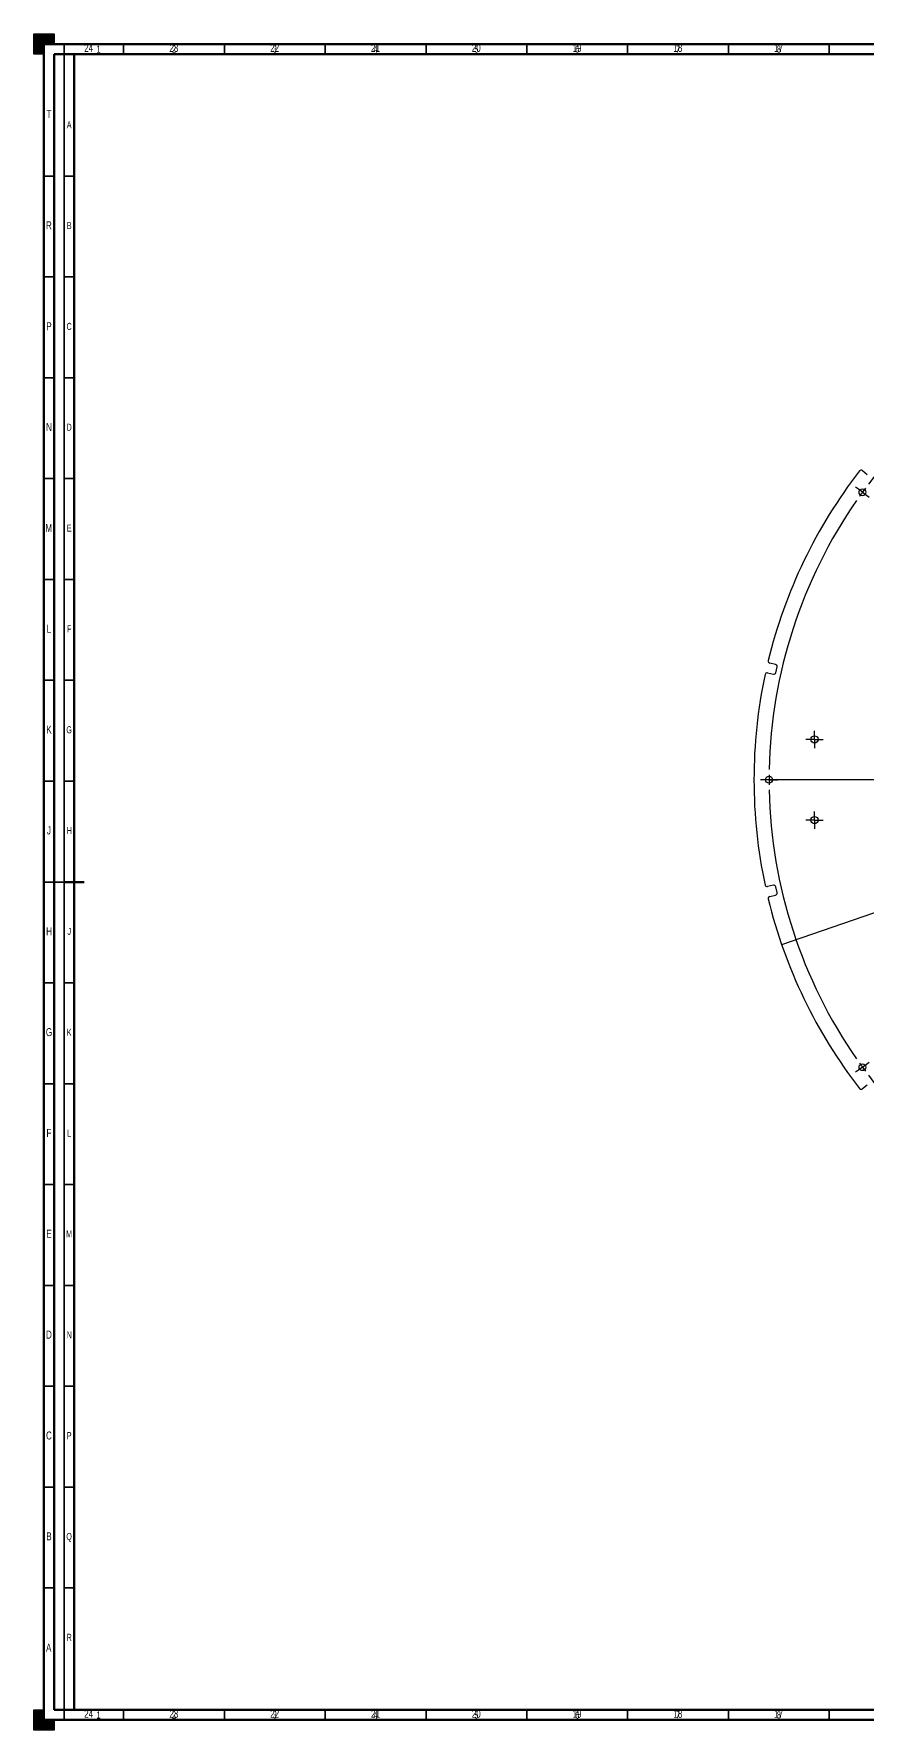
# Model space of a CAD drawing. Header units: millimetres. Extents: x 0 to 1189, y 0 to 841.
# Drawn here: x 0 to 413, y 0 to 841 of the extents above; entities that cross this region are included whole.
import ezdxf

# ---------------------------------------------------------------- set-up
doc = ezdxf.new("R2010")
doc.units = ezdxf.units.MM
doc.layers.add('BORDER', color=7, linetype='Continuous')
doc.layers.add('TRIM', color=7, linetype='Continuous')
doc.styles.add('SLDTEXTSTYLE0', font='TXT', dxfattribs={"width": 0.605})
doc.styles.add('SLDTEXTSTYLE2', font='TXT', dxfattribs={"width": 0.75})
doc.dimstyles.new('SLDDIMSTYLE0', dxfattribs={"dimtxt": 6.879167, "dimasz": 3.302, "dimexe": 0, "dimexo": 0.0625, "dimgap": 1.719792, "dimtad": 0, "dimtih": 1, "dimtoh": 1, "dimrnd": 1e-09, "dimzin": 4, "dimdsep": 46, "dimtxsty": 'SLDTEXTSTYLE2', "dimblk1": 'NONE', "dimsah": 1, "dimcen": 0, "dimadec": 0, "dimazin": 1, "dimtfac": 1, "dimtmove": 0, "dimatfit": 3, "dimldrblk": 'NONE', "dimfxl": 1, "dimfrac": 2, "dimtolj": 1, "dimtzin": 12, "dimarcsym": 0})

# ---------------------------------------------------------------- blocks, each defined once
blk = doc.blocks.new('_D')
at = {"layer": 'BORDER'}
for p, q in [((843.43, 552.94), (853.85, 556.54)), ((853.85, 556.54), (893.77, 556.54)), ((370.91, 389.47), (843.43, 552.94))]:
    blk.add_line(p, q, dxfattribs=at)
blk.add_solid([(843.43, 552.94), (846.72, 553.54), (846.39, 554.5)], dxfattribs=at)
at = {"layer": 'BORDER', "char_height": 6.879, "attachment_point": 1, "style": 'SLDTEXTSTYLE2'}
for s, insert in [('%%c', (855.43, 565.41)), ('500.00', (865.82, 565.41))]:
    blk.add_mtext(s, dxfattribs=dict(at, insert=insert))
blk = doc.blocks.new('_NONE')
blk = doc.blocks.new('SW_CENTERMARKSYMBOL_0')
at = {"layer": 'BORDER', "color": 0}
for p, q in [((196.19, 147.54), (196.19, 387.54)), ((120.48, 375.55), (119.95, 377.16)), ((121.25, 373.17), (120.48, 375.55)), ((121.25, 373.17), (122.02, 370.79)), ((122.02, 370.79), (122.55, 369.17)), ((270.35, 370.79), (269.83, 369.17)), ((271.12, 373.17), (270.35, 370.79)), ((271.12, 373.17), (271.9, 375.55)), ((271.9, 375.55), (272.42, 377.16)), ((-2.02, 286.55), (-3.4, 287.54)), ((0, 285.08), (-2.02, 286.55)), ((392.37, 285.08), (394.4, 286.55)), ((394.4, 286.55), (395.77, 287.54)), ((0, 285.08), (2.02, 283.61)), ((2.02, 283.61), (3.4, 282.61)), ((390.35, 283.61), (388.98, 282.61)), ((392.37, 285.08), (390.35, 283.61)), ((196.19, 142.54), (196.19, 145.04)), ((-48.81, 142.54), (-50.51, 142.54)), ((191.19, 142.54), (-48.81, 142.54)), ((-46.31, 142.54), (-48.81, 142.54)), ((-46.31, 142.54), (-43.81, 142.54)), ((-43.81, 142.54), (-42.11, 142.54)), ((196.19, 142.54), (193.69, 142.54)), ((196.19, 142.54), (196.19, 140.04)), ((196.19, 142.54), (198.69, 142.54)), ((196.19, 137.54), (196.19, -102.46)), ((201.19, 142.54), (441.19, 142.54)), ((436.19, 142.54), (434.49, 142.54)), ((438.69, 142.54), (436.19, 142.54)), ((438.69, 142.54), (441.19, 142.54)), ((441.19, 142.54), (442.89, 142.54)), ((0, 0), (-2.02, -1.47)), ((0, 0), (2.02, 1.47)), ((2.02, 1.47), (3.4, 2.47)), ((390.35, 1.47), (388.98, 2.47)), ((392.37, 0), (390.35, 1.47)), ((392.37, 0), (394.4, -1.47)), ((-2.02, -1.47), (-3.4, -2.47)), ((394.4, -1.47), (395.77, -2.47)), ((122.02, -85.72), (122.55, -84.1)), ((270.35, -85.72), (269.83, -84.1)), ((120.48, -90.47), (119.95, -92.09)), ((121.25, -88.09), (120.48, -90.47)), ((121.25, -88.09), (122.02, -85.72)), ((271.12, -88.09), (270.35, -85.72)), ((271.12, -88.09), (271.9, -90.47)), ((271.9, -90.47), (272.42, -92.09))]:
    blk.add_line(p, q, dxfattribs=at)
for start, end in [(73.18136, 106.81864), (109.18136, 142.81864), (108, 108.59068), (107.40932, 108), (72, 72.59068), (71.40932, 72), (37.18136, 70.81864), (143.40932, 144), (36, 36.59068), (145.18136, 178.81864), (144, 144.59068), (35.40932, 36), (1.18136, 34.81864), (179.40932, 180), (0, 0.59068), (180, 180.59068), (181.18136, 214.81864), (325.18136, 358.81864), (359.40932, 0), (215.40932, 216), (324, 324.59068), (216, 216.59068), (217.18136, 250.81864), (289.18136, 322.81864), (323.40932, 324), (251.40932, 252), (252, 252.59068), (253.18136, 286.81864), (287.40932, 288), (288, 288.59068)]:
    blk.add_arc((196.19, 142.54), 242.5, start, end, dxfattribs=at)
blk = doc.blocks.new('SW_CENTERMARKSYMBOL_11')
at = {"layer": 'BORDER', "color": 0}
for p, q in [((-2.5, 0), (-4.3, 0)), ((0, 0), (-2.5, 0)), ((0, 2.5), (0, 4.3)), ((0, 0), (0, 2.5)), ((0, 0), (0, -2.5)), ((0, 0), (2.5, 0)), ((2.5, 0), (4.3, 0)), ((0, -2.5), (0, -4.3))]:
    blk.add_line(p, q, dxfattribs=at)
blk = doc.blocks.new('SW_CENTERMARKSYMBOL_16')
at = {"layer": 'BORDER', "color": 0}
for p, q in [((-2.5, 0), (-4.3, 0)), ((0, 0), (-2.5, 0)), ((0, 2.5), (0, 4.3)), ((0, 0), (0, 2.5)), ((0, 0), (0, -2.5)), ((0, 0), (2.5, 0)), ((2.5, 0), (4.3, 0)), ((0, -2.5), (0, -4.3))]:
    blk.add_line(p, q, dxfattribs=at)

msp = doc.modelspace()

# ---------------------------------------------------------------- hatches: boundary and pattern name
at = {"layer": 'TRIM'}
for points in [[(0, 831), (5, 831), (5, 836), (10, 836), (10, 841), (0, 841)], [(10, 0), (10, 5), (5, 5), (5, 10), (0, 10), (0, 0)]]:
    msp.add_hatch(color=256, dxfattribs=at).paths.add_polyline_path(points, flags=0)

# ---------------------------------------------------------------- linework, layer by layer
at = {"color": 7, "linetype": 'Continuous', "lineweight": 70}
for p, q in [((5, 5), (5, 836)), ((5, 836), (1184, 836)), ((10, 10), (10, 831)), ((10, 831), (1179, 831)), ((1179, 10), (10, 10)), ((1184, 5), (5, 5))]:
    msp.add_line(p, q, dxfattribs=at)
at = {"color": 7, "linetype": 'Continuous', "lineweight": 35}
for p, q in [((44.5, 831), (44.5, 836)), ((94.5, 831), (94.5, 836)), ((144.5, 831), (144.5, 836)), ((194.5, 831), (194.5, 836)), ((244.5, 831), (244.5, 836)), ((294.5, 831), (294.5, 836)), ((344.5, 831), (344.5, 836)), ((394.5, 831), (394.5, 836)), ((10, 770.5), (5, 770.5)), ((10, 720.5), (5, 720.5)), ((10, 670.5), (5, 670.5)), ((10, 620.5), (5, 620.5)), ((10, 570.5), (5, 570.5)), ((10, 520.5), (5, 520.5)), ((10, 470.5), (5, 470.5)), ((4.999, 420.5), (15.001, 420.5)), ((10, 420.5), (5, 420.5)), ((10, 370.5), (5, 370.5)), ((10, 320.5), (5, 320.5)), ((10, 270.5), (5, 270.5)), ((10, 220.5), (5, 220.5)), ((10, 170.5), (5, 170.5)), ((10, 120.5), (5, 120.5)), ((10, 70.5), (5, 70.5)), ((44.5, 10), (44.5, 5)), ((94.5, 10), (94.5, 5)), ((144.5, 10), (144.5, 5)), ((194.5, 10), (194.5, 5)), ((244.5, 10), (244.5, 5)), ((294.5, 10), (294.5, 5)), ((344.5, 10), (344.5, 5)), ((394.5, 10), (394.5, 5))]:
    msp.add_line(p, q, dxfattribs=at)
at = {"color": 7, "linetype": 'Continuous', "lineweight": 25}
for p, q in [((410.956, 624.485), (413.282, 622.63)), ((363.882, 524.171), (366.783, 523.508)), ((367.895, 528.383), (364.995, 529.045)), ((367.98, 524.261), (368.648, 527.186)), ((366.783, 418.903), (363.882, 418.241)), ((364.995, 413.366), (367.895, 414.028)), ((368.648, 415.226), (367.98, 418.15)), ((413.282, 319.782), (410.956, 317.927))]:
    msp.add_line(p, q, dxfattribs=at)
for centre, radius in [((410.985, 613.744), 1.7), ((387.171, 491.206), 1.8), ((364.671, 471.206), 1.7), ((387.171, 451.206), 1.8), ((410.985, 328.668), 1.7)]:
    msp.add_circle(centre, radius, dxfattribs=at)
for centre, radius, start, end in [((607.171, 471.206), 250, 142.23396, 166.337468), ((410.332, 623.703), 1, 51.428571, 142.23396), ((365.217, 530.02), 1, 166.337468, 257.142857), ((607.171, 471.206), 250, 167.948246, 192.051754), ((363.66, 523.196), 1, 77.142857, 167.948246), ((367.005, 524.483), 1, 257.142857, 347.142857), ((367.673, 527.408), 1, 347.142857, 77.142857), ((363.66, 419.216), 1, 192.051754, 282.857143), ((365.217, 412.391), 1, 102.857143, 193.662532), ((607.171, 471.206), 250, 193.662532, 217.76604), ((367.005, 417.928), 1, 12.857143, 102.857143), ((367.673, 415.003), 1, 282.857143, 12.857143), ((410.332, 318.708), 1, 217.76604, 308.571429)]:
    msp.add_arc(centre, radius, start, end, dxfattribs=at)
at = {"layer": 'BORDER', "lineweight": 35}
for p, q in [((15, 836), (1184, 836)), ((15, 836), (15, 5)), ((44.5, 836), (44.5, 831)), ((94.5, 836), (94.5, 831)), ((144.5, 836), (144.5, 831)), ((194.5, 836), (194.5, 831)), ((244.5, 836), (244.5, 831)), ((294.5, 836), (294.5, 831)), ((344.5, 836), (344.5, 831)), ((394.5, 836), (394.5, 831)), ((15, 770.5), (20, 770.5)), ((15, 720.5), (20, 720.5)), ((15, 670.5), (20, 670.5)), ((15, 620.5), (20, 620.5)), ((15, 570.5), (20, 570.5)), ((15, 520.5), (20, 520.5)), ((15, 470.5), (20, 470.5)), ((15, 370.5), (20, 370.5)), ((15, 320.5), (20, 320.5)), ((15, 270.5), (20, 270.5)), ((15, 220.5), (20, 220.5)), ((15, 170.5), (20, 170.5)), ((15, 120.5), (20, 120.5)), ((15, 70.5), (20, 70.5)), ((44.5, 10), (44.5, 5)), ((94.5, 10), (94.5, 5)), ((144.5, 10), (144.5, 5)), ((194.5, 10), (194.5, 5)), ((244.5, 10), (244.5, 5)), ((294.5, 10), (294.5, 5)), ((344.5, 10), (344.5, 5)), ((394.5, 10), (394.5, 5)), ((15, 5), (1184, 5))]:
    msp.add_line(p, q, dxfattribs=at)
at = {"layer": 'BORDER', "lineweight": 50}
for p, q in [((20, 831), (1179, 831)), ((15, 420.5), (25, 420.5))]:
    msp.add_line(p, q, dxfattribs=at)
at = {"layer": 'BORDER', "lineweight": 70}
for p, q in [((20, 831), (20, 10)), ((20, 10), (1179, 10))]:
    msp.add_line(p, q, dxfattribs=at)
at = {"layer": 'TRIM'}
for p, q in [((0, 841), (10, 841)), ((0, 831), (0, 841)), ((10, 841), (10, 836)), ((10, 836), (5, 836)), ((5, 836), (5, 831)), ((5, 831), (0, 831)), ((0, 0), (0, 10)), ((0, 10), (5, 10)), ((5, 10), (5, 5)), ((10, 0), (0, 0)), ((5, 5), (10, 5)), ((10, 5), (10, 0))]:
    msp.add_line(p, q, dxfattribs=at)

# ---------------------------------------------------------------- block references
at = {"layer": 'BORDER'}
for name, p in [('SW_CENTERMARKSYMBOL_0', (410.985, 328.668)), ('SW_CENTERMARKSYMBOL_11', (387.171, 491.206)), ('SW_CENTERMARKSYMBOL_16', (387.171, 451.206))]:
    msp.add_blockref(name, p, dxfattribs=at)

# ---------------------------------------------------------------- texts
at = {"color": 7, "linetype": 'Continuous', "lineweight": 0, "attachment_point": 2, "style": 'SLDTEXTSTYLE2'}
for s, insert, char_height in [('24', (27.17, 836.06), 3.9688), ('23', (69.42, 836.06), 3.9688), ('22', (119.42, 836.06), 3.9688), ('21', (169.42, 836.06), 3.9688), ('20', (219.42, 836.06), 3.9688), ('19', (269.42, 836.06), 3.9688), ('18', (319.42, 836.06), 3.9688), ('17', (369.42, 836.06), 3.9688), ('T', (7.488, 803.31), 3.969), ('R', (7.444, 748.06), 3.969), ('P', (7.485, 698.06), 3.969), ('N', (7.464, 648.06), 3.969), ('M', (7.362, 598.06), 3.969), ('L', (7.455, 548.06), 3.969), ('K', (7.489, 498.06), 3.969), ('J', (7.465, 448.06), 3.969), ('H', (7.49, 398.06), 3.969), ('G', (7.487, 348.06), 3.969), ('F', (7.458, 298.06), 3.969), ('E', (7.508, 248.06), 3.969), ('D', (7.453, 198.06), 3.969), ('C', (7.459, 148.06), 3.969), ('B', (7.471, 98.06), 3.969), ('A', (7.34, 42.81), 3.969), ('24', (27.17, 10.06), 3.9688), ('23', (69.42, 10.06), 3.9688), ('22', (119.42, 10.06), 3.9688), ('21', (169.42, 10.06), 3.9688), ('20', (219.42, 10.06), 3.9688), ('19', (269.42, 10.06), 3.9688), ('18', (319.42, 10.06), 3.9688), ('17', (369.42, 10.06), 3.9688)]:
    msp.add_mtext(s, dxfattribs=dict(at, insert=insert, char_height=char_height))
at = {"layer": 'BORDER', "color": 7, "char_height": 3.5, "attachment_point": 2, "style": 'SLDTEXTSTYLE0'}
for s, insert in [('1', (32.063, 835.239)), ('2', (69.5, 835.239)), ('3', (119.502, 835.236)), ('4', (169.494, 835.236)), ('5', (219.5, 835.236)), ('6', (269.501, 835.236)), ('7', (319.504, 835.236)), ('8', (369.501, 835.236)), ('A', (17.481, 797.739)), ('B', (17.52, 747.739)), ('C', (17.487, 697.739)), ('D', (17.499, 647.739)), ('E', (17.522, 597.739)), ('F', (17.492, 547.739)), ('G', (17.471, 497.739)), ('H', (17.509, 447.739)), ('J', (17.531, 397.739)), ('K', (17.505, 347.739)), ('L', (17.508, 297.739)), ('M', (17.456, 247.739)), ('N', (17.507, 197.739)), ('P', (17.518, 147.739)), ('Q', (17.46, 97.739)), ('R', (17.488, 47.739)), ('1', (32.063, 9.239)), ('2', (69.5, 9.239)), ('3', (119.502, 9.267)), ('4', (169.494, 9.221)), ('5', (219.5, 9.271)), ('6', (269.501, 9.221)), ('7', (319.504, 9.271)), ('8', (369.501, 9.271))]:
    msp.add_mtext(s, dxfattribs=dict(at, insert=insert))

# ---------------------------------------------------------------- dimensions: what is measured, and where the dimension line sits
at = {"layer": 'BORDER'}
dim = msp.add_diameter_dim_2p(p1=(370.91, 389.471), p2=(843.433, 552.94), dimstyle='SLDDIMSTYLE0', dxfattribs=at)
dim.commit()
dim.dimension.update_dxf_attribs({"geometry": '_D', "text_midpoint": (874.6, 562.142), "dimtype": 163})

doc.saveas('drawing.dxf')
